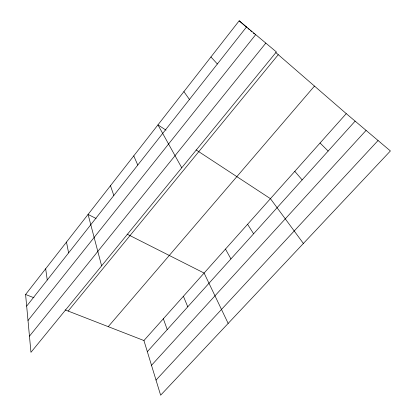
<?xml version="1.0" encoding="UTF-8"?>
<svg xmlns="http://www.w3.org/2000/svg" width="416" height="416" viewBox="0 0 416 416"><rect width="100%" height="100%" fill="white"/><g stroke="black" fill="none" stroke-linecap="round" stroke-linejoin="round"><path stroke-width="0.62" d="M25.589 294.497L239.169 20.8L276.396 51.943L30.961 352.321L25.589 294.497L33.982 297.762M26.671 306.14L246.527 26.957M28.002 320.492L255.694 34.627M29.458 336.17L265.824 43.098M68.156 311.059L278.262 54.688M108.243 326.654L314.48 86.081M143.936 340.538L346.258 113.625L390.411 150.956L160.633 395.2L143.936 340.538L65.161 309.894M147.337 351.671L355.129 121.124M151.502 365.31L366.08 130.385M156.021 380.089L378.056 140.509M96.112 218.488L88.072 214.427L101.613 265.855M127.119 234.156L204.105 273.057L228.166 323.419M166.01 130.161L157.955 124.878L181.745 167.783M196.102 149.906L270.431 198.671L303.389 243.459M239.169 20.8L246.99 27.576M247.967 28.423L249.434 29.697M250.411 30.545L251.878 31.814M253.344 33.082L254.316 33.93M275.824 52.572L346.258 113.625M320.06 143.005L328.146 151.065M210.948 56.961L217.365 63.991M294.798 171.335L302.146 179.91M183.903 91.624L189.441 99.445M247.577 224.297L253.604 233.766M225.482 249.08L230.916 258.934M133.76 155.88L137.769 165.064M183.409 296.27L187.762 306.816M163.358 318.75L167.227 329.602M110.479 185.713L113.818 195.473M66.482 242.096L68.609 252.881M45.666 268.767L47.252 279.999"/></g></svg>
